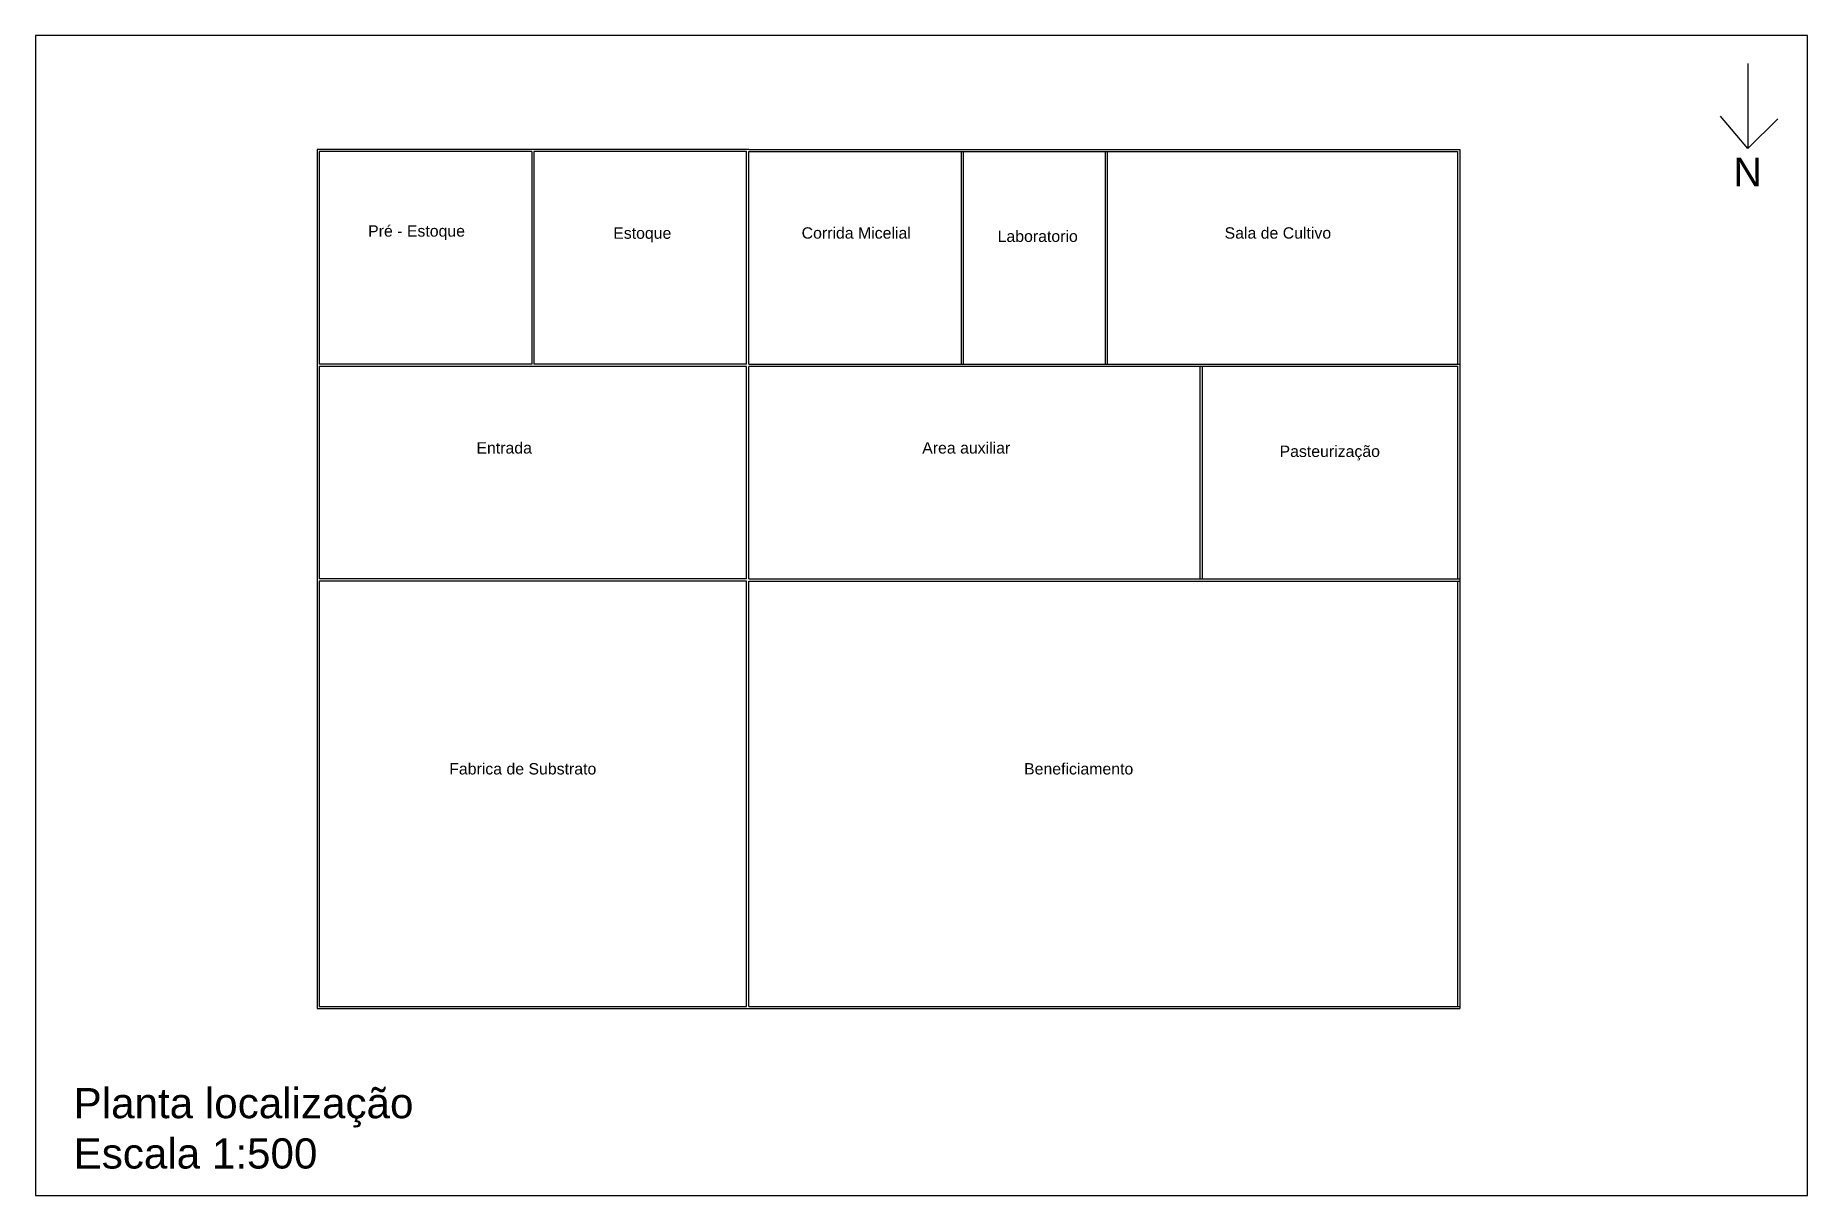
# Model space of a CAD drawing. Header units: millimetres. Extents: x 2943 to 3068, y 1960 to 2042.
import ezdxf

# ---------------------------------------------------------------- set-up
doc = ezdxf.new("R2010")
doc.units = ezdxf.units.MM
doc.styles.get("Standard").update_dxf_attribs({"font": 'arial.ttf'})

msp = doc.modelspace()

# ---------------------------------------------------------------- linework, layer by layer
for p, q in [((3067.83, 2042.06), (2942.84, 2042.06)), ((2942.84, 2042.06), (2942.84, 2036.57)), ((3067.83, 1960.23), (3067.83, 2042.06)), ((3063.61, 2040.08), (3063.61, 2034.08)), ((2942.84, 2036.57), (2942.84, 1960.23)), ((3063.61, 2034.08), (3061.68, 2036.37)), ((3063.61, 2034.08), (3065.74, 2036.19)), ((2962.7, 2034.02), (2962.7, 2018.87)), ((2993.15, 2034.02), (2962.7, 2034.02)), ((2962.85, 2033.87), (2962.85, 2018.87)), ((2977.85, 2033.87), (2962.85, 2033.87)), ((2977.85, 2033.87), (2977.85, 2018.87)), ((2993, 2033.87), (2978, 2033.87)), ((2978, 2033.87), (2978, 2018.87)), ((2993, 2018.87), (2993, 2033.87)), ((2993.15, 2034.02), (3043.3, 2034.02)), ((2993.15, 2018.88), (2993.15, 2033.87)), ((2993.15, 2033.87), (3043.15, 2033.87)), ((3008.15, 2018.88), (3008.15, 2033.87)), ((3008.3, 2018.88), (3008.3, 2033.87)), ((3018.3, 2018.88), (3018.3, 2033.87)), ((3018.45, 2018.88), (3018.45, 2033.87)), ((3043.15, 2033.87), (3043.15, 2018.88)), ((3043.3, 2034.02), (3043.3, 1973.42)), ((2962.7, 2018.87), (2962.7, 2003.72)), ((2977.85, 2018.87), (2962.85, 2018.87)), ((2962.85, 2018.72), (2962.85, 2003.72)), ((2977.85, 2018.72), (2962.85, 2018.72)), ((2993, 2018.72), (2977.85, 2018.72)), ((2993, 2018.87), (2978, 2018.87)), ((2993, 2003.72), (2993, 2018.72)), ((2993.15, 2018.88), (3043.3, 2018.88)), ((2993.15, 2018.73), (3043.15, 2018.73)), ((2993.15, 2003.72), (2993.15, 2018.72)), ((3025, 2003.72), (3025, 2018.72)), ((3025.15, 2003.72), (3025.15, 2018.72)), ((3043.15, 2018.73), (3043.15, 2003.72)), ((2962.7, 2003.72), (2962.7, 1973.42)), ((2978, 2003.72), (2962.85, 2003.72)), ((2993, 2003.72), (2978, 2003.72)), ((2993.15, 2003.72), (3043.3, 2003.72)), ((2993, 2003.57), (2962.85, 2003.57)), ((2962.85, 2003.57), (2962.85, 1973.57)), ((2993, 1973.57), (2993, 2003.57)), ((2993.15, 1973.57), (2993.15, 2003.57)), ((2993.15, 2003.57), (3043.3, 2003.57)), ((3043.15, 2003.57), (3043.15, 1973.57)), ((2962.7, 1973.42), (2993.15, 1973.42)), ((2962.85, 1973.57), (2993, 1973.57)), ((2993.15, 1973.57), (3043.3, 1973.57)), ((2993.15, 1973.42), (3043.3, 1973.42)), ((2942.84, 1960.23), (3067.83, 1960.23))]:
    msp.add_line(p, q)

# ---------------------------------------------------------------- texts
msp.add_text('N', height=2).set_placement((3062.6, 2031.43))
at = {"attachment_point": 1}
for s, width, insert, char_height in [('\\pxqc;Pré - Estoque', 11.2183, (2964.11, 2028.67), 0.8), ('\\pxqc;Estoque', 11.2183, (2980.03, 2028.52), 0.8), ('\\pxqc;Corrida Micelial', 11.2183, (2995.12, 2028.53), 0.8), ('\\pxqc;Laboratorio', 11.2183, (3007.92, 2028.3), 0.8), ('\\pxqc;Sala de Cultivo', 11.2183, (3024.86, 2028.53), 0.8), ('\\pxqc;Entrada', 11.2183, (2970.29, 2013.37), 0.8), ('\\pxqc;Area auxiliar', 11.2183, (3002.88, 2013.37), 0.8), ('\\pxqc;Pasteurização', 11.2183, (3028.52, 2013.13), 0.8), ('\\pxqc;Fabrica de Substrato', 11.2183, (2971.6, 1990.73), 0.8), ('\\pxqc;Beneficiamento', 11.2183, (3010.81, 1990.73), 0.8), ('Planta localização\\PEscala 1:500', 34.089, (2945.53, 1967.81), 2.1288)]:
    msp.add_mtext_dynamic_manual_height_columns(s, width=width, gutter_width=2.4, heights=[0], dxfattribs=dict(at, insert=insert, char_height=char_height))

doc.saveas('drawing.dxf')
